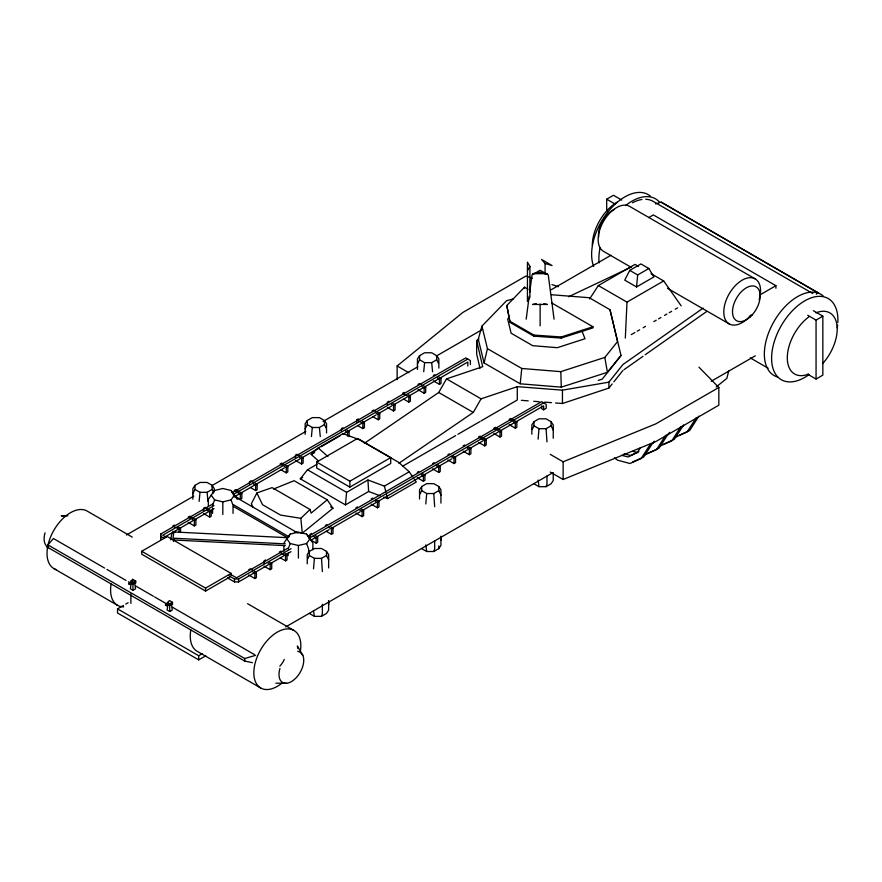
<?xml version="1.0" encoding="UTF-8"?>
<svg xmlns="http://www.w3.org/2000/svg" width="882" height="882" viewBox="0 0 882 882"><rect width="100%" height="100%" fill="white"/><g stroke="black" fill="none" stroke-linecap="round" stroke-linejoin="round"><path stroke-width="1.32" d="M131.12 583.432L130.393 588.812L132.939 590.29L132.939 583.035M160.7 536.973L160.7 539.332L160.7 534.029L213.135 503.754M160.7 534.029L160.7 536.388L164.273 538.45M168.076 603.31L167.161 610.046L169.708 611.524L169.708 604.258M214.249 491.307L214.249 488.584L212.11 485.343L207.094 482.443L200.005 482.443L194.999 485.343L192.86 488.584L192.86 499.157M237.291 499.377L231.007 490.447L222.815 488.496L214.635 490.447L211.239 495.177L214.635 499.907L222.815 501.858L222.815 514.471M312.867 549.751L312.867 543.014L306.583 534.084L298.403 532.133L290.211 534.084L286.826 538.814L290.211 543.533L298.403 545.495L298.403 558.108M305.161 428.861L307.3 424.595L307.3 420.505L312.305 417.616L319.394 417.616L324.411 420.505L326.549 423.746L326.549 427.836M328.633 605.085L328.633 600.995M328.633 560.081L328.633 554.624L326.494 551.382L321.489 548.494L314.4 548.494L309.384 551.382L307.245 554.624L307.245 558.714M419.545 493.887L419.545 489.797L421.684 486.544L426.701 483.656L433.779 483.656L438.795 486.544L440.934 489.797L440.934 495.243M419.545 499.003L419.545 494.901L421.684 490.646L421.684 486.544M440.934 540.258L440.934 536.168M551.625 302.901L592.958 326.77L592.958 327.872L561.25 338.071L533.875 336.174L510.083 322.448L506.808 305.536L524.47 287.223L528.009 289.274M531.846 429.049L531.846 424.959L533.985 421.717L538.99 418.818L546.079 418.818L551.096 421.717L553.235 424.959L553.235 438.255M533.875 336.174L533.875 335.072L510.083 321.335M555.605 402.975L562.451 403.504L608.889 388.069L608.889 382.171L622.946 364.531L703.108 308.127M698.93 367.166L718.841 387.485L718.841 405.18L655.877 441.529L563.135 479.499L550.247 472.057M625.327 338.049L626.992 302.118L663.672 280.939L681.147 305.822M316.991 464.285L307.498 469.764L300.31 478.816L345.446 504.879L346.582 492.332L367.948 479.995L384.387 486.125L409.215 471.793L412.754 476.908M636.55 286.948L637.675 274.952L648.843 268.503L653.871 276.948L636.55 286.948L624.732 280.123L629.759 270.377L640.927 263.927L648.843 268.503M551.526 294.742L589.22 297.719L609.991 309.714L621.027 355.501L607.411 372.303L561.305 387.154L520.204 383.802L521.758 368.478L487.437 348.666L481.936 326.12L506.588 300.707L513.126 298.965M526.19 319.174L529.178 296.396M529.707 292.372L532 274.952L540.126 270.256L548.262 274.952L554.072 319.174M170.799 539.85L171.747 533.621L173.897 531.956L287.642 537.7M173.897 531.956L172.96 538.185L285.327 543.863M173.522 541.46L173.897 538.957M194.999 485.343L194.999 489.433L200.005 492.321L199.123 501.406M307.3 424.595L312.305 427.494L311.423 436.568M309.384 551.382L309.384 555.473L314.4 558.372L313.518 568.813M438.839 363.009L438.839 358.919L436.7 355.678L431.695 352.778L424.606 352.778L419.589 355.678L419.589 359.768L424.606 362.656L423.713 371.741M421.684 490.646L426.701 493.534L425.808 503.975M533.985 421.717L533.985 425.808L538.99 428.696L538.108 439.148M520.204 383.802L484.075 362.943L487.437 348.666M728.786 370.605L726.878 378.356L716.195 386.966M481.936 326.12L478.276 339.217L484.075 362.943M816.379 294.268L816.986 292.118L661.103 202.121L655.58 203.929M309.384 613.442L314.4 616.342L321.489 616.342L322.371 613.817L322.371 604.269M421.684 548.615L426.701 551.504L433.779 551.504L434.672 548.99L434.672 540.798M533.985 483.777L538.99 486.677L546.079 486.677L546.972 484.152L546.972 475.971M212.584 505.287L214.635 499.907M288.171 548.924L290.211 543.533M192.86 493.7L194.999 489.433M309.384 555.473L307.245 559.739L307.245 563.83M417.451 364.034L419.589 359.768M533.985 425.808L531.846 430.074L531.846 434.165M294.445 531.901L302.294 533.158L332.944 508.241L327.244 499.829L311.103 513.126L310.056 509.509L272.119 487.614L256.882 492.95L251.359 503.754L253.134 507.459M364.354 443.315L438.718 392.49L446.512 378.874L482.719 366.703L476.666 340.628L478.893 339.019M398.918 463.271L473.281 412.445L481.076 398.829L517.282 386.658L562.451 390.153L608.889 382.171M527.436 270.708L529.906 266.441L527.436 262.163L527.436 301.457L529.906 297.19L529.906 266.441M640.398 447.747L637.499 452.301L628.216 456.975L621.545 455.288M652.823 443.459L654.268 441.187M669.581 432.334L668.137 434.617L665.822 435.785M650.387 444.164L641.115 458.563L629.957 463.524L617.543 460.161L614.445 457.835M652.945 442.687L643.662 457.085L632.515 462.058M665.712 435.311L656.428 449.71L645.282 454.682M668.258 433.845L658.986 448.243L647.84 453.205M681.025 426.469L671.753 440.868L660.607 445.84M683.583 424.992L674.3 439.39L663.154 444.363M696.35 417.627L687.067 432.026L675.921 436.998M698.908 416.15L689.625 430.548L679.713 434.969M589.584 298.965L598.327 285.559L634.996 264.391L638.436 266.375M307.3 420.505L305.161 423.746L305.161 434.319M419.589 355.678L417.451 358.919L417.451 369.481M433.779 551.504L438.795 548.615L440.934 545.374L440.934 537.182M212.584 493.479L214.635 490.447M288.171 537.116L290.211 534.084M211.239 495.177L208.35 499.377L208.35 506.114M283.927 543.014L286.826 538.814M222.815 501.858L231.007 499.907L234.392 495.177M298.403 545.495L306.583 543.533L309.968 538.814M621.027 355.501L602.208 379.15L598.283 380.429M608.889 388.069L612.196 383.924M613.85 381.84L622.946 370.429M521.758 368.478L560.809 371.653L604.82 357.419L617.543 341.588L609.991 309.714M252.439 662.691L244.733 661.081L47.893 547.435L47.893 544.878L53.416 538.516L104.583 568.063M509.476 317.134L507.657 319.019L511.119 333.209L532.728 345.689L557.314 347.684L585.02 338.732L582.054 331.301M130.646 581.359L132.686 579.353L135.751 581.117L135.751 582.991L132.686 583.928L130.646 582.748L130.646 581.359L132.686 582.539L135.751 581.117M167.415 602.582L169.454 600.576L172.519 602.351L172.519 604.214L169.454 605.162L167.415 603.983L167.415 602.582L169.454 603.762L172.519 602.351M302.294 533.158L300.817 518.318L310.056 509.509M318.38 460.867L311.214 454.473L318.237 447.935L343.065 433.602L359.503 439.743L398.587 462.3L409.215 471.793M397.132 379.569L397.132 365.964L462.896 312.415L525.859 276.077L532.375 278.205M624.059 369.646L642.978 356.328M645.205 354.762L706.449 311.677M128.717 583.542C137.416 578.879 123.072 587.655 131.186 581.899M129.731 584.138C138.441 579.463 124.097 588.239 132.212 582.495M165.485 604.776C174.184 600.102 159.84 608.878 167.955 603.134M166.5 605.361C175.209 600.697 160.855 609.473 168.98 603.718M128.893 583.862L131.561 582.539M129.919 584.457L132.576 583.123M165.662 605.096L168.319 603.762M166.687 605.68L169.344 604.357M606.684 211.537L606.684 199.2L613.464 195.286L621.788 200.093M648.7 217.611L653.341 214.932L775.906 285.691L775.906 288.293M126.435 534.988L193.797 496.103M211.669 485.773L305.822 431.419M323.066 421.464L417.836 366.747M436.281 356.096L481.572 329.956M551.305 289.693L610.895 255.295M200.005 492.321L207.094 492.321L212.11 489.433L212.11 485.343M312.305 427.494L319.394 427.494L324.411 424.595L324.411 420.505M424.606 362.656L431.695 362.656L436.7 359.768L436.7 355.678M174.438 525.033L172.905 525.915L174.945 527.094M342.955 427.737L341.422 428.63L341.422 431.276M356.747 422.434L356.747 419.777L358.279 418.895M372.061 410.935L373.593 410.053L375.633 411.233M388.918 401.2L387.385 402.093L387.385 404.739M404.232 392.358L402.699 393.24L408.829 396.779L410.362 395.897L410.362 401.2L408.829 402.082L403.724 399.138M418.024 384.398L419.556 383.516L421.596 384.695M433.338 375.556L434.87 374.674M232.198 492.751L465.773 357.894L470.371 360.551L470.371 364.542M213.984 505.618L162.74 535.209L166.312 537.27M233.057 494.615L467.813 359.073M163.942 537.469L192.541 520.953M194.922 519.575L213.984 508.572M234.248 496.875L284.291 467.978M286.683 466.6L299.792 459.037M302.173 457.659L318.854 448.023M321.235 446.656L340.309 435.642M342.69 434.264L376.052 415.003M378.433 413.625L391.542 406.062M393.934 404.684L407.032 397.109M409.424 395.742L422.533 388.168M424.915 386.79L467.813 362.028L467.813 366.019M176.984 528.274L179.024 529.454L180.556 528.572L180.556 532.552M192.309 519.432L194.349 520.612L195.881 519.73L195.881 525.022L194.349 525.915L188.219 522.376M206.609 509.994L209.673 511.769L211.206 510.887L211.206 516.179L209.673 517.061L203.544 513.533M241.844 493.192L235.715 489.653L234.182 490.535L240.312 494.074L241.844 493.192L241.844 498.495L240.312 499.377L235.207 496.423M253.586 484.053L255.626 485.232L257.158 484.35L257.158 489.642L255.626 490.535L250.521 487.581M284.225 466.369L286.275 467.537L287.797 466.655L287.797 471.958L286.275 472.84L281.16 469.897M299.549 457.515L301.589 458.695L303.121 457.813L303.121 463.116L301.589 463.998L295.459 460.459M345.512 430.978L347.552 432.158L349.085 431.276L349.085 436.579M356.747 419.777L362.866 423.316L364.398 422.434L364.398 427.737L362.866 428.619L357.761 425.664M376.151 413.294L378.191 414.474L379.723 413.592L379.723 418.884L378.191 419.766L373.086 416.822M391.465 404.452L393.515 405.632L395.048 404.739L395.048 410.042L393.515 410.924L387.385 407.385M422.103 386.757L424.154 387.937L425.686 387.055L425.686 392.347L424.154 393.24L418.024 389.701M437.428 377.915L439.468 379.095L441 378.213L441 383.505L439.468 384.387L433.338 380.859M229.937 577.004L205.561 591.072L141.726 554.216L141.726 551.272L167.26 536.532L231.095 573.377L231.095 575.351M311.214 454.473L314.654 452.488M316.671 462.047L357.53 438.453L390.715 457.615L390.715 463.513L349.867 487.107L316.671 467.934L316.671 462.047L349.867 481.208L390.715 457.615M300.31 478.816L302.625 477.482M132.939 590.29L135.497 588.812L134.571 582.087M205.782 655.789L198.715 659.868L117.526 612.99L117.526 608.867L123.414 605.46M125.773 604.104L128.133 602.737M402.611 466.225L455.608 435.62M457.967 434.264L479.962 421.563M481.076 420.912L517.282 400.009L517.282 386.658M631.258 334.62L634.831 332.569M637.201 331.191L639.582 329.824M643.143 327.762L645.514 326.395M653.827 321.599L656.208 320.221M658.578 318.854L660.96 317.476M664.521 315.425L666.902 314.047M669.273 312.68L671.654 311.302M675.215 309.251L677.585 307.873M345.446 504.879L368.632 491.495L380.021 495.739M141.726 551.272L205.561 588.129L231.095 573.377M169.708 611.524L172.266 610.046L171.34 603.31M248.735 569.706L250.268 568.813L252.307 569.993M265.592 559.971L264.06 560.853L264.06 563.51M280.906 551.129L279.374 552.011L285.503 555.55L287.036 554.668L287.036 559.96L285.503 560.853L280.399 557.898M311.544 533.434L310.012 534.327L310.012 536.973M325.337 525.474L326.869 524.592M355.975 507.789L357.508 506.907M371.3 498.936L372.832 498.054M417.252 472.41L418.785 471.517M432.577 463.557L434.109 462.675M447.902 454.715L449.423 453.833M463.215 445.873L464.748 444.991M287.775 548.229L236.541 577.809L230.588 574.369M308.038 536.532L541.603 401.685L546.201 404.331L546.201 408.322L543.643 409.799L541.603 408.62L541.603 405.963M228.548 575.549L234.491 578.989L238.581 578.989L291.016 548.714M308.887 538.395L543.643 402.865M227.358 577.82L234.491 581.933L238.581 581.933L268.371 564.734M270.752 563.366L283.861 555.792M286.242 554.414L291.016 551.669M311.269 539.971L314.841 537.91M317.233 536.532L329.151 529.652M331.533 528.274L360.132 511.758M362.513 510.38L375.622 502.817M378.003 501.439L451.893 458.783M454.274 457.405L467.383 449.842M469.764 448.464L482.873 440.901M485.254 439.523L498.363 431.948M500.744 430.581L543.643 405.808L543.643 409.799M252.825 572.065L254.865 573.245L256.397 572.352L256.397 577.655L254.865 578.537L248.735 574.998M268.139 563.212L270.179 564.392L271.711 563.51L271.711 568.813L270.179 569.695L264.06 566.156M313.077 536.091L316.142 537.855L317.674 536.973L317.674 542.276L316.142 543.158L311.037 540.214M328.402 527.249L331.467 529.013L332.999 528.131L332.999 533.434L331.467 534.316L326.362 531.361M359.04 509.553L362.105 511.328L363.638 510.435L363.638 515.738L362.105 516.62L355.975 513.081M375.379 501.296L377.419 502.475L378.951 501.593L378.951 506.896L377.419 507.778L371.3 504.239M421.342 474.77L423.382 475.949L424.915 475.056L424.915 480.359L423.382 481.241L417.252 477.702M435.642 465.332L438.707 467.096L440.239 466.214L440.239 471.517L438.707 472.399L432.577 468.86M450.956 456.49L454.021 458.254L455.553 457.372L455.553 462.664L454.021 463.557L447.902 460.018M467.306 448.232L469.345 449.412L470.878 448.53L470.878 453.822L469.345 454.704L463.215 451.176M486.191 439.677L480.073 436.138L478.54 437.031L484.67 440.57L486.191 439.677L486.191 444.98L484.67 445.862L478.54 442.323M497.944 430.537L499.984 431.717L501.516 430.835L501.516 436.138L499.984 437.02L493.854 433.481M513.258 421.695L515.308 422.875L516.841 421.993L516.841 427.285L515.308 428.178L509.179 424.639M383.813 497.161L387.606 498.584L416.282 482.024L414.165 478.959M759.634 295.084L775.906 285.691M314.4 558.372L321.489 558.372L326.494 555.473L326.494 551.382M426.701 493.534L433.779 493.534L438.795 490.646L438.795 486.544M538.99 428.696L546.079 428.696L551.096 425.808L551.096 421.717M749.733 316.418L752.103 315.039M117.526 608.867L198.715 655.745L202.254 653.705M807.725 315.271L816.059 320.078L822.84 316.164L822.84 375.137L816.059 379.051L807.725 374.244M285.757 626.904L552.694 472.785M711.19 381.278L755.29 355.821M321.489 616.342L326.494 613.442L328.633 610.201L328.633 600.653M546.079 486.677L551.096 483.777L553.235 480.536L553.235 472.697M718.841 387.485L655.877 423.834L563.135 461.804L550.247 454.362M681.136 426.943L683.462 425.774M638.888 451.419L630.773 455.509L624.103 453.811M568.581 296.76L631.633 266.893M273.508 489.036L294.114 480.701L327.244 499.829M533.875 335.072L561.25 336.968L592.958 326.77M47.893 544.878L244.733 658.534L255.714 655.315M536.333 303.75L532.629 304.455L547.435 304.455L543.731 303.75M67.925 515.816L61.2 515.783L63.879 516.301M275.89 683.197L286.639 683.263M172.96 539.96L285.327 545.627M521.394 400.329L528.23 400.858M533.709 401.288L539.178 401.707M544.657 402.126L551.504 402.655M300.817 518.318L280.509 515.077L262.505 504.68L256.882 492.95M632.868 451.319L637.829 452.664M545.076 263.531L552.055 265.548L541.581 259.495L545.076 263.531L545.076 274.225M551.934 284.588L558.449 286.716M297.686 651.258L300.123 652.184L302.802 655.271A17.486 10.099 -60 0 1 291.38 681.621A17.486 10.099 -60 0 1 279.947 668.468M812.851 293.563L653.011 201.283A43.505 25.115 -60 0 0 645.734 199.266M813.325 310.673L822.84 316.164M755.168 278.866L629.55 206.344A25.997 15.016 -60 0 0 603.542 221.349A25.997 15.016 -60 0 0 603.542 251.37L630.806 267.103M606.684 199.2L615.008 204.007M651.048 273.663L663.672 280.939M667.542 288.315L729.171 323.903M629.759 270.377L637.675 274.952M750.262 357.894L768.156 368.224M598.327 285.559L626.992 302.118M446.512 378.874L481.076 398.829M438.96 377.033L441 378.213M516.841 421.993L510.711 418.454L509.179 419.336L511.218 420.516M397.132 365.964L408.851 372.733M438.718 392.49L473.281 412.445M423.636 385.875L425.686 387.055M501.516 430.835L495.386 427.296L493.854 428.178L495.905 429.358M408.322 394.717L410.362 395.897M392.997 403.559L395.048 404.739M467.813 446.755L470.878 448.53M377.683 412.412L379.723 413.592M452.488 455.597L455.553 457.372M362.359 421.254L364.398 422.434M437.174 464.45L440.239 466.214M347.045 430.096L349.085 431.276M421.85 473.292L424.915 475.056M299.042 455.454L296.991 454.274L295.459 455.156L295.459 457.813M301.082 456.633L303.121 457.813M375.897 499.829L378.951 501.593M307.498 469.764L346.582 492.332M283.717 464.296L281.678 463.116L280.145 464.009L282.185 465.189M285.757 465.476L287.797 466.655M361.598 509.256L363.638 510.435M330.607 506.896L332.944 508.241M253.079 481.991L251.028 480.811L249.507 481.693L249.507 484.339M255.119 483.171L257.158 484.35M330.948 526.951L332.999 528.131M315.635 535.793L317.674 536.973M233.939 496.147L297.884 533.059M233.377 504.669L289.031 536.807M233.377 506.433L287.852 537.888M211.206 510.887L205.076 507.348L203.544 508.23L203.544 510.876M284.996 553.488L287.036 554.668M195.881 519.73L189.751 516.191L188.219 517.072L190.269 518.252M269.671 562.33L271.711 563.51M177.502 526.808L180.556 528.572M254.358 571.172L256.397 572.352M172.905 531.218L174.945 532.397M132.289 537.127L87.12 511.053A33.218 19.183 -60 0 0 52.854 532.122A33.218 19.183 -60 0 0 56.194 569.596M247.588 603.696L293.949 630.454M106.965 569.43L126.005 580.422M128.386 581.8L131.958 583.862M135.53 585.924L153.38 596.232M154.57 596.916L166.466 603.784M172.42 607.224L254.523 654.631M53.901 568.592L117.482 605.295M260.719 687.993L197.149 651.291A33.218 19.183 -60 0 1 190.821 629.88M816.986 292.118L818.959 293.441L661.103 202.121M318.237 447.935L327.895 456.567M306.583 534.084L308.634 537.116M231.007 490.447L233.046 493.479M302.802 655.271L297.377 645.988L297.873 648.612M47.76 548.417L45.037 543.775A17.486 10.099 -60 0 1 45.037 532.838M168.616 603.938L168.98 604.567M167.591 603.343L167.955 603.983M131.848 582.704L132.212 583.344M130.823 582.12L131.197 582.748M551.096 425.808L553.235 430.074M436.7 359.768L438.839 364.034L438.839 368.125M438.795 490.646L440.934 494.901L440.934 503.093M324.411 424.595L326.549 428.861L326.549 432.952M326.494 555.473L328.633 559.739L328.633 567.92M212.11 489.433L213.709 492.63M306.583 543.533L308.634 548.924L308.634 552.959M231.007 499.907L233.046 505.287L233.046 513.368M538.99 486.677L538.108 480.062M426.701 551.504L425.808 544.9M314.4 616.342L313.518 611.094M384.387 486.125L385.996 492.354M386.647 494.846L387.606 498.584M479.995 368.323L476.666 353.98L476.666 340.628M510.083 322.448L506.808 305.536M546.079 428.696L546.972 441.871M431.695 362.656L432.577 371.741M433.779 493.534L434.672 506.709M319.394 427.494L320.276 436.568M321.489 558.372L322.371 571.536M207.094 492.321L207.987 501.406M604.82 357.419L607.411 372.303M367.948 479.995L368.632 491.495M560.809 371.653L561.305 387.154M130.889 593.895L130.889 603.431M816.059 320.078L816.059 379.051M563.135 461.804L563.135 479.499M562.451 390.153L562.451 403.504M561.25 336.968L561.25 338.071M540.126 304.114L540.126 325.866M524.47 287.223L524.47 288.326M515.308 422.875L515.308 428.178M499.984 431.717L499.984 437.02M484.67 440.57L484.67 445.862M469.345 449.412L469.345 454.704M454.021 458.254L454.021 463.557M439.468 379.095L439.468 384.387M438.795 545.881L438.795 548.615M438.707 467.096L438.707 472.399M424.154 387.937L424.154 393.24M423.382 475.949L423.382 481.241M408.829 396.779L408.829 402.082M393.515 405.632L393.515 410.924M378.191 414.474L378.191 419.766M377.419 502.475L377.419 507.778M362.866 423.316L362.866 428.619M362.105 511.328L362.105 516.62M349.867 481.208L349.867 487.107M347.552 432.158L347.552 436.138M331.467 529.013L331.467 534.316M316.142 537.855L316.142 543.158M301.589 458.695L301.589 463.998M288.171 552.959L288.171 555.66M286.275 467.537L286.275 472.84M285.503 555.55L285.503 560.853M283.927 545.715L283.927 551.096M270.179 564.392L270.179 569.695M255.626 485.232L255.626 490.535M254.865 573.245L254.865 578.537M244.733 658.534L244.733 661.081M240.312 494.074L240.312 499.377M238.581 578.989L238.581 581.933M234.491 578.989L234.491 581.933M212.584 507.988L212.584 513.368M209.673 511.769L209.673 517.061M205.561 588.129L205.561 591.072M198.715 655.745L198.715 659.868M194.349 520.612L194.349 525.915M179.024 529.454L179.024 532.111M169.454 603.762L169.454 605.162M132.686 579.353L132.686 581.216M132.686 582.539L132.686 583.928M750.825 315.117A25.997 15.016 -60 0 1 724.133 315.921A25.997 15.016 -60 0 1 743.978 279.219A25.997 15.016 -60 0 1 759.159 299.704M598.724 236.839A19.558 11.301 -60 0 1 614.545 209.431M632.449 202.783A43.505 25.115 -60 0 1 641.931 199.486M284.28 659.394A13.991 8.081 -60 0 1 279.848 666.164M281.402 683.594A33.218 19.183 -60 0 1 253.884 674.344A33.218 19.183 -60 0 1 278.701 631.358A33.218 19.183 -60 0 1 300.464 650.574M123.723 606.849A33.218 19.183 -60 0 1 111.154 583.884M599.11 262.88A46.878 27.066 -60 0 1 600.025 247.952M625.558 205.594A46.878 27.066 -60 0 1 659.593 202.232M593.674 266.43A46.878 27.066 -60 0 1 608.26 211.548A46.878 27.066 -60 0 1 650.365 196.113M592.329 245.284A35.269 20.363 -60 0 1 617.268 202.077M815.894 312.856A35.269 20.363 -60 0 1 836.941 325.116A35.269 20.363 -60 0 1 822.674 363.593M808.607 374.045A35.269 20.363 -60 0 1 787.306 357.618A35.269 20.363 -60 0 1 809.014 316.759M809.059 374.596A46.878 27.066 -60 0 1 771.673 360.716A46.878 27.066 -60 0 1 804.737 300.861A46.878 27.066 -60 0 1 837.834 322.492M837.624 325.116A46.878 27.066 -60 0 1 837.261 327.817M777.726 377.066A46.878 27.066 -60 0 1 773.481 322.404A46.878 27.066 -60 0 1 823.093 295.834M540.027 272.284L532.629 273.707L547.435 273.707L540.027 272.284M749.909 317.145A19.558 11.301 -60 0 0 756.106 286.837A19.558 11.301 -60 0 0 732.964 307.366A19.558 11.301 -60 0 0 749.909 317.145"/></g></svg>
